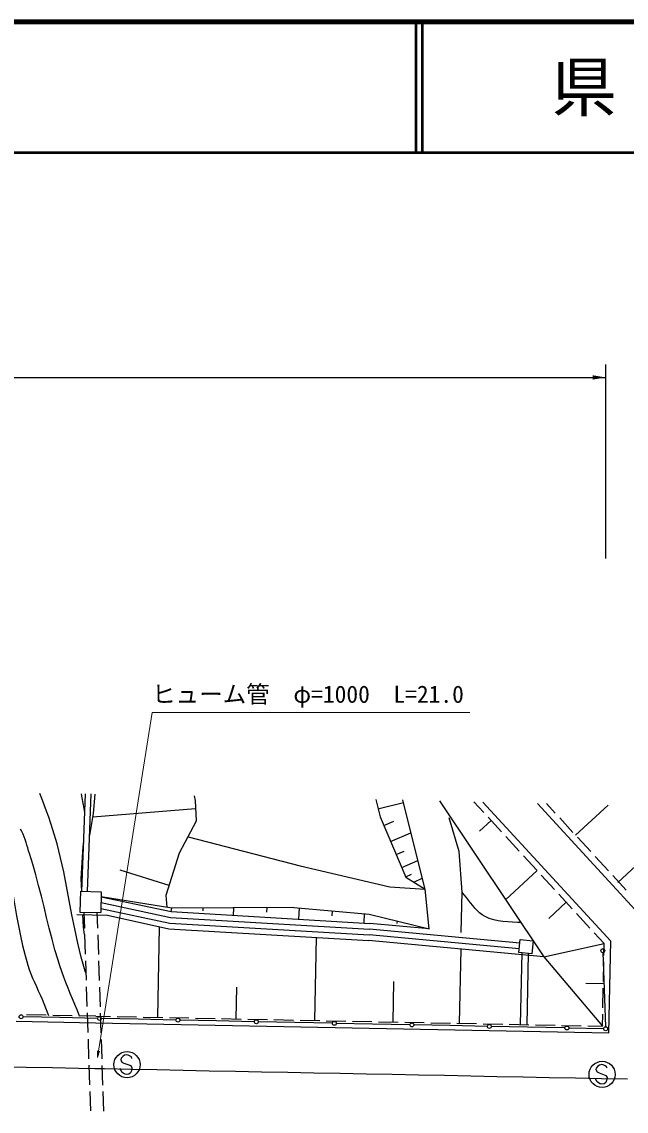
# Model space of a CAD drawing. Units: millimetres, scale not verified. Extents: x 40000 to 680000, y 20000 to 380000.
# Drawn here: x 267629 to 313849, y 296655 to 380000 of the extents above; entities that cross this region are included whole.
import ezdxf
from ezdxf.enums import TextEntityAlignment as Align

# ---------------------------------------------------------------- set-up
doc = ezdxf.new("R2010")
doc.units = ezdxf.units.MM
doc.header["$LTSCALE"] = 1000
for name, color, linetype, lineweight in [('M-BGD', 7, 'Continuous', 25), ('M-STR-HTXT', 7, 'Continuous', 13), ('M-STR-STRC', 7, 'Continuous', 25), ('M-TTL', 2, 'Continuous', 140), ('M-TTL-LINE', 7, 'Continuous', 50)]:
    doc.layers.add(name, color=color, linetype=linetype, lineweight=lineweight)
doc.layers.add('M-TTL-TXT', color=7, linetype='Continuous')
doc.styles.add('ＭＳ ゴシック', font='')
doc.styles.get('ＭＳ ゴシック').set_extended_font_data('MS Gothic')

# ---------------------------------------------------------------- blocks, each defined once
blk = doc.blocks.new('filled_arrow')
at = {"color": 0, "linetype": 'Continuous', "lineweight": -2}
blk.add_solid([(7.5, 1.25), (0, 0), (7.5, -1.25)], dxfattribs=at)
blk = doc.blocks.new('open_arrow')
at = {"color": 0, "linetype": 'Continuous', "lineweight": -2}
blk.add_lwpolyline([(7.5, 1.25), (0, 0), (7.5, -1.25)], dxfattribs=at)

msp = doc.modelspace()

# ---------------------------------------------------------------- linework, layer by layer
at = {"layer": 'M-BGD'}
for p, q in [((272209, 313476), (272506, 320927)), ((272649, 313467), (272946, 320923)), ((294868, 319800), (296807, 320284)), ((299570, 320395), (307538, 308456)), ((302200, 320327), (302953, 319508)), ((302896, 320309), (312666, 309674)), ((307068, 320202), (315689, 310818)), ((307764, 320184), (308427, 319462)), ((312482, 320063), (309984, 317767)), ((280925, 319785), (273052, 319161)), ((295304, 318524), (296081, 318857)), ((303519, 318892), (302631, 318077)), ((303291, 319140), (304306, 318035)), ((308765, 319094), (309780, 317989)), ((295837, 317281), (297391, 317947)), ((304644, 317667), (305659, 316562)), ((310118, 317621), (311133, 316517)), ((296260, 316294), (296877, 316558)), ((305997, 316194), (307012, 315089)), ((311471, 316148), (312486, 315044)), ((315278, 316071), (313203, 314164)), ((278906, 313917), (275140, 315104)), ((296684, 315306), (297918, 315835)), ((307038, 315061), (304615, 312835)), ((296987, 314598), (297430, 314788)), ((297619, 314171), (298254, 314488)), ((307351, 314721), (308365, 313617)), ((312824, 314676), (313839, 313571)), ((272109, 313478), (272077, 311878)), ((272109, 313478), (273709, 313445)), ((273709, 313445), (273677, 311846)), ((273692, 312617), (279003, 311484)), ((273701, 313065), (279062, 311921)), ((279100, 312199), (273701, 313065)), ((309262, 312641), (307922, 311410)), ((308704, 313248), (309718, 312144)), ((272077, 311878), (273677, 311846)), ((272376, 311872), (272415, 310667)), ((273377, 311852), (273417, 310647)), ((273683, 312169), (278943, 311046)), ((279062, 311921), (279100, 312199)), ((279062, 311921), (294250, 311022)), ((288443, 312250), (279100, 312199)), ((281477, 312212), (281464, 311996)), ((283820, 311639), (283855, 312225)), ((286360, 312239), (286338, 311875)), ((288443, 312250), (294189, 311739)), ((288811, 311344), (288863, 312213)), ((291354, 311991), (291331, 311594)), ((293803, 311049), (293845, 311769)), ((294189, 311739), (298782, 310599)), ((310057, 311776), (311072, 310671)), ((271848, 311705), (274184, 311659)), ((274184, 311659), (278884, 310609)), ((278943, 311046), (294183, 310145)), ((279003, 311484), (294216, 310584)), ((298782, 310599), (294250, 311022)), ((296328, 311208), (296311, 311028)), ((272432, 310168), (272481, 308668)), ((273433, 310148), (273482, 308648)), ((278030, 303834), (278164, 310744)), ((278884, 310609), (294149, 309706)), ((305662, 309073), (294183, 310145)), ((305703, 309511), (294216, 310584)), ((311410, 310303), (312162, 309483)), ((290030, 303597), (290159, 309942)), ((307538, 308456), (294149, 309706)), ((305635, 308786), (305728, 309782)), ((305728, 309782), (306724, 309689)), ((306724, 309689), (306631, 308693)), ((307538, 308456), (312162, 309483)), ((312144, 308572), (312162, 309483)), ((312528, 302652), (312666, 309674)), ((301194, 309048), (301083, 303379)), ((306631, 308693), (305635, 308786)), ((305776, 303286), (305883, 308763)), ((306275, 303276), (306382, 308716)), ((307538, 308456), (312038, 303162)), ((312068, 308785), (312169, 305999)), ((272497, 308169), (272546, 306669)), ((273498, 308149), (273547, 306650)), ((312105, 306573), (312135, 308073)), ((272562, 306170), (272611, 304671)), ((273563, 306150), (273612, 304651)), ((284034, 303716), (284079, 306156)), ((296029, 303479), (296086, 306574)), ((310759, 306456), (312102, 306430)), ((312065, 304573), (312095, 306073)), ((312169, 305999), (312273, 303113)), ((267188, 303543), (273268, 303428)), ((270525, 303816), (267727, 303875)), ((269490, 304000), (267991, 304028)), ((271490, 303962), (269990, 303990)), ((273424, 303756), (270525, 303816)), ((273278, 303928), (271990, 303952)), ((272627, 304171), (272676, 302672)), ((273272, 303428), (312528, 302652)), ((273282, 303928), (274413, 303906)), ((273628, 304151), (273677, 302652)), ((276522, 303690), (273723, 303749)), ((274913, 303896), (276413, 303866)), ((279420, 303630), (276522, 303690)), ((276913, 303856), (278412, 303827)), ((278912, 303817), (280412, 303787)), ((282518, 303564), (279720, 303623)), ((280912, 303777), (282412, 303748)), ((285417, 303504), (282518, 303564)), ((282911, 303738), (284411, 303708)), ((284911, 303698), (286411, 303669)), ((288515, 303438), (285717, 303497)), ((286911, 303659), (288410, 303629)), ((291379, 303381), (288515, 303438)), ((288910, 303619), (290410, 303590)), ((290910, 303580), (292410, 303550)), ((292909, 303540), (294409, 303511)), ((294909, 303501), (296409, 303471)), ((296909, 303461), (298408, 303432)), ((298908, 303422), (300408, 303392)), ((300908, 303382), (302408, 303353)), ((312038, 303162), (312056, 304073)), ((294443, 303320), (291679, 303375)), ((297308, 303263), (294443, 303320)), ((300372, 303201), (297608, 303257)), ((303236, 303144), (300372, 303201)), ((302908, 303343), (304407, 303313)), ((306300, 303083), (303536, 303138)), ((304907, 303303), (306407, 303273)), ((309165, 303026), (306300, 303083)), ((306907, 303264), (308406, 303234)), ((308906, 303224), (310406, 303194)), ((312129, 302967), (309465, 303020)), ((310906, 303185), (312038, 303162)), ((272692, 302172), (272741, 300673)), ((273693, 302152), (273742, 300653)), ((272757, 300173), (272806, 298674)), ((273758, 300153), (273807, 298654)), ((272822, 298174), (272871, 296675)), ((273824, 298154), (273872, 296655))]:
    msp.add_line(p, q, dxfattribs=at)
for points in [[(272524, 307238), (272482, 307373), (272176, 308437), (271911, 309513), (271678, 310597), (271466, 311687), (271263, 312779), (271059, 313871), (270842, 314960), (270601, 316042), (270327, 317114), (270006, 318174), (269848, 318656), (269686, 319139), (269519, 319622), (269343, 320102), (269157, 320577), (268996, 320957)], [(272456, 319509), (272396, 319817), (272323, 320227), (272252, 320638), (272198, 320929)], [(273211, 320921), (273097, 319434), (272819, 317753)], [(278748, 312255), (278672, 313172), (279692, 316411), (280999, 318858), (280909, 320438), (280846, 320781)], [(294692, 320508), (295024, 319177), (297006, 314555), (298466, 313640)], [(298782, 310599), (298466, 313640), (296943, 319738), (296762, 320467)], [(301224, 310316), (301300, 313410), (301064, 316536), (300316, 319102)], [(272059, 303909), (272025, 303991), (271852, 304408), (271679, 304825), (271506, 305242), (271334, 305660), (271165, 306079), (271000, 306499), (270840, 306921), (270687, 307345), (270541, 307772), (270404, 308202), (270166, 309013), (269943, 309829), (269733, 310648), (269529, 311469), (269328, 312291), (269126, 313112), (268918, 313931), (268699, 314748), (268466, 315560), (268214, 316367), (268148, 316578), (268084, 316792), (268022, 317007), (267958, 317222), (267890, 317435), (267816, 317644), (267734, 317849), (267641, 318049), (267535, 318241)], [(280345, 317635), (288914, 315429), (295765, 313830), (298466, 313640)], [(272222, 313476), (272174, 314452), (272326, 316910), (272364, 317142)], [(266541, 315427), (266690, 314666), (266829, 313902), (266962, 313137), (267094, 312372), (267229, 311607), (267370, 310844), (267524, 310084), (267692, 309329), (267881, 308578), (268095, 307833), (268205, 307498), (268327, 307167), (268459, 306839), (268598, 306515), (268742, 306191), (268888, 305869), (269034, 305546), (269177, 305223), (269315, 304897), (269445, 304569), (269668, 303979)], [(272259, 314430), (272254, 314416), (272258, 314404)], [(305767, 311084), (305526, 311095), (305157, 311111), (304789, 311133), (304425, 311168), (304067, 311221), (303717, 311299), (303378, 311408), (303051, 311554), (302834, 311685), (302635, 311839), (302450, 312012), (302277, 312200), (302111, 312398), (301951, 312603), (301793, 312811), (301634, 313017), (301470, 313218), (301300, 313410)], [(272430, 310180), (272355, 310736), (272308, 311696)], [(265963, 300069), (267965, 300031), (269966, 299992), (271967, 299953), (273202, 299929), (273966, 299914), (275966, 299874), (277965, 299835), (279965, 299795), (281965, 299756), (283964, 299716), (285964, 299677), (287964, 299637), (289963, 299598), (291963, 299558), (293962, 299519), (295962, 299479), (297962, 299440), (299961, 299400), (301961, 299360), (303960, 299321), (305960, 299282), (307960, 299242), (309959, 299202), (311959, 299163), (313958, 299123)]]:
    msp.add_lwpolyline(points, dxfattribs=at)
for centre in [(312063, 308934), (267577, 303878), (273573, 303752), (279570, 303626), (285567, 303500), (291529, 303378), (297458, 303260), (303386, 303141), (309315, 303023), (312279, 302964)]:
    msp.add_circle(centre, 150, dxfattribs=at)
at = {"layer": 'M-STR-HTXT'}
msp.add_lwpolyline([(273415, 300760), (277589, 327159), (301889, 327159)], dxfattribs=at)
at = {"layer": 'M-STR-STRC'}
for p, q in [((312279, 338952), (312279, 353792)), ((98498, 352792), (312279, 352792)), ((275481, 300935), (275349, 300843)), ((275647, 300968), (275481, 300935)), ((275763, 300951), (275647, 300968)), ((275907, 300878), (275763, 300951)), ((276016, 300803), (275907, 300878)), ((275220, 300705), (275204, 300591)), ((275204, 300591), (275289, 300408)), ((275349, 300843), (275220, 300705)), ((275289, 300408), (275439, 300334)), ((275439, 300334), (275971, 300144)), ((275971, 300144), (276050, 299971)), ((276050, 300691), (276016, 300803)), ((311681, 300097), (311552, 299959)), ((311813, 300189), (311681, 300097)), ((311979, 300222), (311813, 300189)), ((312094, 300205), (311979, 300222)), ((312238, 300132), (312094, 300205)), ((312348, 300057), (312238, 300132)), ((312382, 299946), (312348, 300057)), ((275203, 299816), (275164, 299926)), ((275286, 299638), (275203, 299816)), ((275389, 299564), (275286, 299638)), ((275535, 299489), (275389, 299564)), ((275655, 299471), (275535, 299489)), ((275823, 299499), (275655, 299471)), ((275948, 299595), (275823, 299499)), ((276020, 299744), (275948, 299595)), ((276050, 299971), (276020, 299744)), ((311552, 299959), (311536, 299845)), ((311536, 299845), (311621, 299663)), ((311621, 299663), (311771, 299589)), ((311771, 299589), (312303, 299398)), ((312303, 299398), (312382, 299225)), ((312382, 299225), (312352, 298998)), ((311535, 299070), (311496, 299181)), ((311618, 298893), (311535, 299070)), ((311721, 298819), (311618, 298893)), ((311867, 298743), (311721, 298819)), ((311987, 298726), (311867, 298743)), ((312155, 298754), (311987, 298726)), ((312280, 298849), (312155, 298754)), ((312352, 298998), (312280, 298849))]:
    msp.add_line(p, q, dxfattribs=at)
for centre in [(275676, 300216), (312008, 299471)]:
    msp.add_circle(centre, 1000, dxfattribs=at)
at = {"layer": 'M-TTL'}
msp.add_line((680000, 380000), (40000, 380000), dxfattribs=at)
at = {"layer": 'M-TTL-LINE'}
for p, q in [((297750, 380000), (297750, 370000)), ((298250, 380000), (298250, 370000)), ((40000, 370000), (680000, 370000))]:
    msp.add_line(p, q, dxfattribs=at)

# ---------------------------------------------------------------- block references
at = {"layer": 'M-STR-HTXT', "xscale": 66.7, "yscale": 66.7, "rotation": 81}
msp.add_blockref('open_arrow', (273415, 300760), dxfattribs=at)
at = {"layer": 'M-STR-STRC', "xscale": 133, "yscale": 133, "rotation": 180}
msp.add_blockref('filled_arrow', (312279, 352792), dxfattribs=at)

# ---------------------------------------------------------------- texts
at = {"layer": 'M-STR-HTXT', "style": 'ＭＳ ゴシック'}
msp.add_text('ヒューム管\u3000φ=1000\u3000L=21.0', height=1320, dxfattribs=at).set_placement((277589, 328559), align=Align.MIDDLE_LEFT)
at = {"layer": 'M-TTL-TXT', "style": 'ＭＳ ゴシック'}
msp.add_text('県\u3000名', height=3666, dxfattribs=at).set_placement((315625, 375000), align=Align.MIDDLE_CENTER)

doc.saveas('drawing.dxf')
